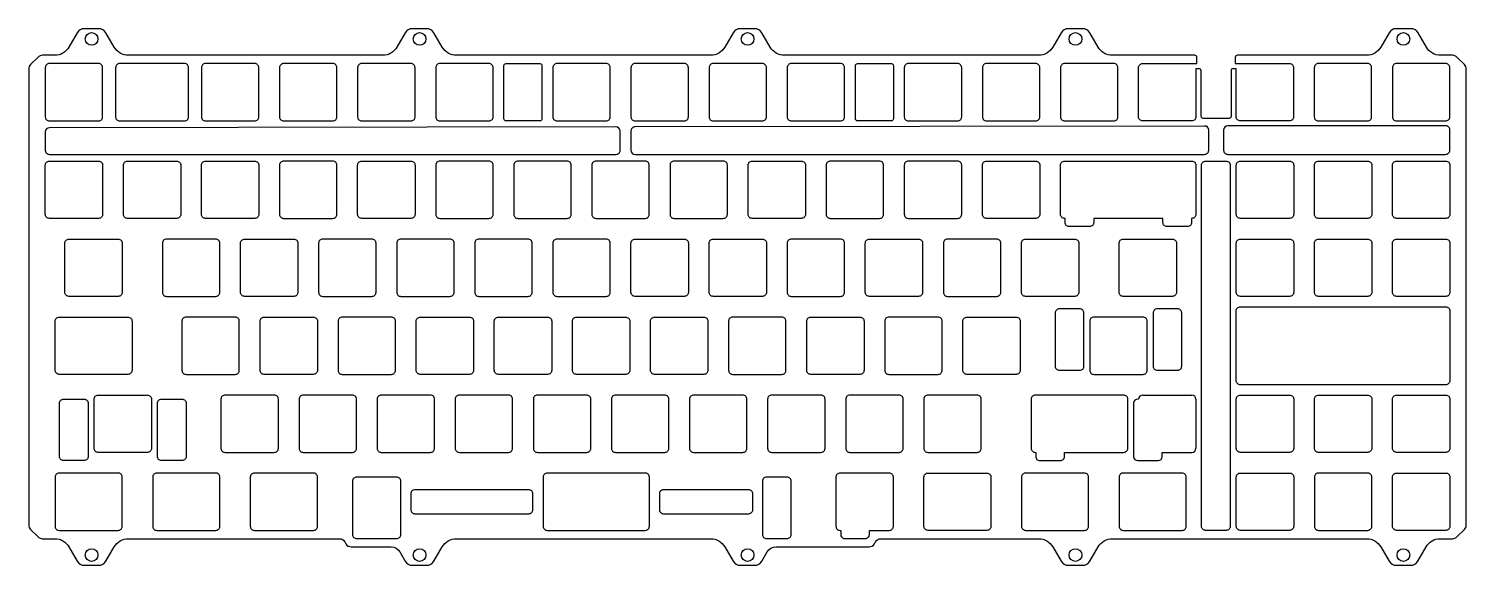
# Model space of a CAD drawing. Header units: millimetres. Extents: x -1005 to -655, y 274 to 405.
import ezdxf

# ---------------------------------------------------------------- set-up
doc = ezdxf.new("R2010")
doc.units = ezdxf.units.MM
doc.layers.get('0').update_dxf_attribs({"linetype": 'CONTINUOUS'})

msp = doc.modelspace()

# ---------------------------------------------------------------- linework, layer by layer
for p, q in [((-735.76, 313.26), (-735.76, 300.26)), ((-734.55, 314.26), (-734.76, 314.26)), ((-733.55, 315.25), (-721.55, 315.25)), ((-720.55, 314.25), (-720.55, 302.25)), ((-734.76, 299.26), (-729.76, 299.26)), ((-728.76, 301.25), (-721.55, 301.25)), ((-728.76, 300.26), (-728.76, 301.25))]:
    msp.add_line(p, q)
for points in [[(-838.93, 280.17, -0.267951), (-835.47, 278.17), (-833.45, 274.67, 0.267949), (-831.72, 273.67), (-828.17, 273.67, 0.267949), (-826.44, 274.67), (-825.14, 276.92, -0.267949), (-822.98, 278.17), (-800.29, 278.17, 0.267949), (-798.99, 278.92), (-798.7, 279.42, -0.26795), (-797.41, 280.17), (-758.93, 280.17, -0.267949), (-755.47, 278.17), (-753.44, 274.67, 0.267949), (-751.71, 273.67), (-748.18, 273.67, 0.267949), (-746.44, 274.67), (-744.42, 278.17, -0.267949), (-740.96, 280.17), (-678.93, 280.17, -0.267949), (-675.47, 278.17), (-673.44, 274.67, 0.267949), (-671.71, 273.67), (-668.18, 273.67, 0.267949), (-666.44, 274.67), (-664.42, 278.17, -0.267949), (-660.96, 280.17), (-657.94, 280.17, 0.198912), (-656.88, 280.61), (-655.05, 282.44, 0.183808), (-654.62, 283.41), (-654.62, 394.91, 0.198912), (-655.06, 395.97), (-656.88, 397.8, 0.198912), (-657.94, 398.24), (-660.89, 398.24, -0.267949), (-664.35, 400.24), (-666.37, 403.74, 0.267949), (-668.11, 404.74), (-671.72, 404.74, 0.267949), (-673.45, 403.74), (-675.47, 400.24, -0.267949), (-678.93, 398.24), (-710.45, 398.24, 0.414214), (-710.95, 397.74), (-710.95, 396.22), (-697.74, 396.22, -0.414214), (-696.74, 395.22), (-696.74, 383.22, -0.414214), (-697.74, 382.22), (-709.74, 382.22, -0.414214), (-710.74, 383.22), (-710.74, 394.96), (-711.49, 394.96, 0.414641), (-711.99, 394.46), (-711.98, 383.34, -0.414214), (-712.48, 382.84), (-718.77, 382.83, -0.414214), (-719.27, 383.33), (-719.29, 394.46, 0.413786), (-719.79, 394.96), (-720.55, 394.96), (-720.55, 383.22, -0.414214), (-721.55, 382.22), (-733.55, 382.22, -0.414214), (-734.55, 383.22), (-734.55, 395.22, -0.414214), (-733.55, 396.22), (-721.55, 396.22), (-720.34, 396.22), (-720.34, 397.74, 0.414214), (-720.84, 398.24), (-740.96, 398.24, -0.267949), (-744.43, 400.24), (-746.45, 403.74, 0.267949), (-748.18, 404.74), (-751.72, 404.74, 0.267949), (-753.45, 403.74), (-755.47, 400.24, -0.267949), (-758.93, 398.24), (-820.96, 398.24, -0.267949), (-824.43, 400.24), (-826.45, 403.74, 0.267949), (-828.18, 404.74), (-831.72, 404.74, 0.267949), (-833.45, 403.74), (-835.47, 400.24, -0.267949), (-838.93, 398.24), (-900.96, 398.24, -0.267949), (-904.43, 400.24), (-906.45, 403.74, 0.267949), (-908.18, 404.74), (-911.72, 404.74, 0.267949), (-913.45, 403.74), (-915.47, 400.24, -0.267949), (-918.93, 398.24), (-980.96, 398.24, -0.267949), (-984.43, 400.24), (-986.45, 403.74, 0.267949), (-988.18, 404.74), (-991.72, 404.74, 0.267949), (-993.45, 403.74), (-995.47, 400.24, -0.267949), (-998.93, 398.24), (-1001.95, 398.24, 0.198912), (-1003.01, 397.8), (-1004.84, 395.97, 0.198912), (-1005.28, 394.91), (-1005.28, 283.5, 0.198912), (-1004.84, 282.44), (-1003.01, 280.61, 0.198912), (-1001.95, 280.17), (-998.93, 280.17, -0.267949), (-995.47, 278.17), (-993.45, 274.67, 0.267949), (-991.72, 273.67), (-988.18, 273.67, 0.267949), (-986.45, 274.67), (-984.43, 278.17, -0.267949), (-980.96, 280.17), (-929.49, 280.17, -0.267949), (-928.19, 279.42), (-927.9, 278.92, 0.267949), (-926.6, 278.17), (-916.91, 278.17, -0.267949), (-914.74, 276.92), (-913.44, 274.67, 0.267949), (-911.71, 273.67), (-908.18, 273.67, 0.267949), (-906.45, 274.67), (-904.43, 278.17, -0.267949), (-900.96, 280.17)], [(-1000.25, 382.22), (-988.25, 382.22, 0.414214), (-987.25, 383.22), (-987.25, 395.22, 0.414214), (-988.25, 396.22), (-1000.25, 396.22, 0.414214), (-1001.25, 395.22), (-1001.25, 383.22, 0.414214)], [(-983.09, 396.22, 0.414214), (-984.09, 395.22), (-984.09, 383.22, 0.414214), (-983.09, 382.22), (-967.3, 382.22, 0.414214), (-966.3, 383.22), (-966.3, 395.22, 0.414214), (-967.3, 396.22)], [(-949.15, 383.22), (-949.15, 395.22, 0.414214), (-950.15, 396.22), (-962.15, 396.22, 0.414214), (-963.15, 395.22), (-963.15, 383.22, 0.414214), (-962.15, 382.22), (-950.15, 382.22, 0.414214)], [(-931.1, 396.22), (-943.1, 396.22, 0.414214), (-944.1, 395.22), (-944.1, 383.22, 0.414214), (-943.1, 382.22), (-931.1, 382.22, 0.414214), (-930.1, 383.22), (-930.1, 395.22, 0.414214)], [(-912.05, 396.22), (-924.05, 396.22, 0.414214), (-925.05, 395.22), (-925.05, 383.22, 0.414214), (-924.05, 382.22), (-912.05, 382.22, 0.414214), (-911.05, 383.22), (-911.05, 395.22, 0.414214)], [(-892, 383.22), (-892, 395.22, 0.414214), (-893, 396.22), (-905, 396.22, 0.414214), (-906, 395.22), (-906, 383.22, 0.414214), (-905, 382.22), (-893, 382.22, 0.414214)], [(-880.58, 382.22), (-888.85, 382.22, -0.414214), (-889.35, 382.72), (-889.35, 395.72, -0.414214), (-888.85, 396.22), (-880.58, 396.22, -0.414214), (-880.08, 395.72), (-880.08, 382.72, -0.414214)], [(-876.42, 396.22, 0.414214), (-877.42, 395.22), (-877.42, 383.22, 0.414214), (-876.42, 382.22), (-864.42, 382.22, 0.414214), (-863.42, 383.22), (-863.42, 395.22, 0.414214), (-864.42, 396.22)], [(-858.37, 383.22, 0.414214), (-857.37, 382.22), (-845.37, 382.22, 0.414214), (-844.37, 383.22), (-844.37, 395.22, 0.414214), (-845.37, 396.22), (-857.37, 396.22, 0.414214), (-858.37, 395.22)], [(-838.32, 382.22), (-826.32, 382.22, 0.414214), (-825.32, 383.22), (-825.32, 395.22, 0.414214), (-826.32, 396.22), (-838.32, 396.22, 0.414214), (-839.32, 395.22), (-839.32, 383.22, 0.414214)], [(-807.27, 396.22), (-819.27, 396.22, 0.414214), (-820.27, 395.22), (-820.27, 383.22, 0.414214), (-819.27, 382.22), (-807.27, 382.22, 0.414214), (-806.27, 383.22), (-806.27, 395.22, 0.414214)], [(-803.62, 382.72), (-803.62, 395.72, -0.414214), (-803.12, 396.22), (-794.85, 396.22, -0.414214), (-794.35, 395.72), (-794.35, 382.72, -0.414214), (-794.85, 382.22), (-803.12, 382.22, -0.414214)], [(-791.7, 395.22), (-791.7, 383.22, 0.414214), (-790.7, 382.22), (-778.7, 382.22, 0.414214), (-777.7, 383.22), (-777.7, 395.22, 0.414214), (-778.7, 396.22), (-790.7, 396.22, 0.414214)], [(-772.65, 395.22), (-772.65, 383.22, 0.414214), (-771.65, 382.22), (-759.65, 382.22, 0.414214), (-758.65, 383.22), (-758.65, 395.22, 0.414214), (-759.65, 396.22), (-771.65, 396.22, 0.414214)], [(-740.6, 396.22), (-752.6, 396.22, 0.414214), (-753.6, 395.22), (-753.6, 383.22, 0.414214), (-752.6, 382.22), (-740.6, 382.22, 0.414214), (-739.6, 383.22), (-739.6, 395.22, 0.414214)], [(-690.68, 382.22), (-678.69, 382.22, 0.414214), (-677.69, 383.22), (-677.69, 395.22, 0.414214), (-678.69, 396.22), (-690.68, 396.22, 0.414214), (-691.69, 395.22), (-691.69, 383.22, 0.414214)], [(-672.64, 383.22, 0.414214), (-671.63, 382.22), (-659.63, 382.22, 0.414214), (-658.64, 383.22), (-658.64, 395.22, 0.414214), (-659.63, 396.22), (-671.63, 396.22, 0.414214), (-672.64, 395.22)], [(-1001.25, 379.56), (-1001.25, 375.05, 0.414214), (-1000.25, 374.05), (-862, 374.05, 0.414641), (-861, 375.06), (-861.01, 379.76, 0.414212), (-862.01, 380.76), (-1000.25, 380.56, 0.413788)], [(-718.44, 374.05, 0.414641), (-717.44, 375.06), (-717.45, 379.97, 0.414212), (-718.45, 380.97), (-857.39, 380.76, 0.414215), (-858.38, 379.76), (-858.38, 375.05, 0.413786), (-857.38, 374.05)], [(-659.64, 374.05, 0.414214), (-658.64, 375.05), (-658.64, 380.05, 0.414641), (-659.64, 381.05), (-712.81, 380.98, 0.413786), (-713.81, 379.98), (-713.81, 375.05, 0.414214), (-712.81, 374.05)], [(-1001.25, 359.4), (-1001.25, 371.4, -0.414214), (-1000.25, 372.4), (-988.25, 372.4, -0.414214), (-987.25, 371.4), (-987.25, 359.4, -0.414214), (-988.25, 358.4), (-1000.25, 358.4, -0.414214)], [(-969.2, 358.4), (-981.2, 358.4, -0.414214), (-982.2, 359.4), (-982.2, 371.4, -0.414214), (-981.2, 372.4), (-969.2, 372.4, -0.414214), (-968.2, 371.4), (-968.2, 359.4, -0.414214)], [(-949.15, 371.4), (-949.15, 359.4, -0.414214), (-950.15, 358.4), (-962.15, 358.4, -0.414214), (-963.15, 359.4), (-963.15, 371.4, -0.414214), (-962.15, 372.4), (-950.15, 372.4, -0.414214)], [(-930.1, 359.4), (-930.1, 371.4, 0.414214), (-931.1, 372.4), (-943.1, 372.4, 0.414214), (-944.1, 371.4), (-944.1, 359.4, 0.414214), (-943.1, 358.4), (-931.1, 358.4, 0.414214)], [(-912.05, 358.4), (-924.05, 358.4, -0.414214), (-925.05, 359.4), (-925.05, 371.4, -0.414214), (-924.05, 372.4), (-912.05, 372.4, -0.414214), (-911.05, 371.4), (-911.05, 359.4, -0.414214)], [(-905, 372.4, 0.414214), (-906, 371.4), (-906, 359.4, 0.414214), (-905, 358.4), (-893, 358.4, 0.414214), (-892, 359.4), (-892, 371.4, 0.414214), (-893, 372.4)], [(-885.95, 358.4), (-873.95, 358.4, 0.414214), (-872.95, 359.4), (-872.95, 371.4, 0.414214), (-873.95, 372.4), (-885.95, 372.4, 0.414214), (-886.95, 371.4), (-886.95, 359.4, 0.414214)], [(-867.9, 359.4, 0.414214), (-866.9, 358.4), (-854.9, 358.4, 0.414214), (-853.9, 359.4), (-853.9, 371.4, 0.414214), (-854.9, 372.4), (-866.9, 372.4, 0.414214), (-867.9, 371.4)], [(-834.85, 359.4), (-834.85, 371.4, 0.414214), (-835.85, 372.4), (-847.85, 372.4, 0.414214), (-848.85, 371.4), (-848.85, 359.4, 0.414214), (-847.85, 358.4), (-835.85, 358.4, 0.414214)], [(-829.8, 371.4, -0.414214), (-828.8, 372.4), (-816.8, 372.4, -0.414214), (-815.8, 371.4), (-815.8, 359.4, -0.414214), (-816.8, 358.4), (-828.8, 358.4, -0.414214), (-829.8, 359.4)], [(-809.75, 358.4), (-797.75, 358.4, 0.414214), (-796.75, 359.4), (-796.75, 371.4, 0.414214), (-797.75, 372.4), (-809.75, 372.4, 0.414214), (-810.75, 371.4), (-810.75, 359.4, 0.414214)], [(-777.7, 371.4, 0.414214), (-778.7, 372.4), (-790.7, 372.4, 0.414214), (-791.7, 371.4), (-791.7, 359.4, 0.414214), (-790.7, 358.4), (-778.7, 358.4, 0.414214), (-777.7, 359.4)], [(-758.65, 359.4, -0.414214), (-759.65, 358.4), (-771.65, 358.4, -0.414214), (-772.65, 359.4), (-772.65, 371.4, -0.414214), (-771.65, 372.4), (-759.65, 372.4, -0.414214), (-758.65, 371.4)], [(-728.61, 358.4), (-745.49, 358.4), (-745.49, 357.41, -0.414214), (-746.49, 356.41), (-751.49, 356.41, -0.414214), (-752.49, 357.41), (-752.49, 358.4), (-752.6, 358.4, -0.414214), (-753.6, 359.4), (-753.6, 371.4, -0.414214), (-752.6, 372.4), (-721.55, 372.4, -0.414214), (-720.55, 371.4), (-720.55, 359.4, -0.414214), (-721.55, 358.4), (-721.61, 358.4), (-721.61, 357.41, -0.414214), (-722.61, 356.41), (-727.61, 356.41, -0.414214), (-728.61, 357.41)], [(-713.19, 282.2), (-718.19, 282.2, -0.414214), (-719.19, 283.2), (-719.19, 371.4, -0.414214), (-718.19, 372.4), (-713.19, 372.4, -0.414214), (-712.19, 371.4), (-712.19, 283.2, -0.414214)], [(-697.71, 372.41, -0.414214), (-696.71, 371.41), (-696.71, 359.41, -0.414214), (-697.71, 358.41), (-709.71, 358.41, -0.414214), (-710.71, 359.41), (-710.71, 371.41, -0.414214), (-709.71, 372.41)], [(-678.66, 372.41, -0.414214), (-677.66, 371.41), (-677.66, 359.41, -0.414214), (-678.66, 358.41), (-690.66, 358.41, -0.414214), (-691.66, 359.41), (-691.66, 371.41, -0.414214), (-690.66, 372.41)], [(-658.61, 371.41), (-658.61, 359.41, -0.414214), (-659.61, 358.41), (-671.61, 358.41, -0.414214), (-672.61, 359.41), (-672.61, 371.41, -0.414214), (-671.61, 372.41), (-659.61, 372.41, -0.414214)], [(-995.46, 353.36), (-983.46, 353.36, -0.414214), (-982.46, 352.36), (-982.46, 340.36, -0.414214), (-983.46, 339.36), (-995.46, 339.36, -0.414214), (-996.46, 340.36), (-996.46, 352.36, -0.414214)], [(-959.67, 339.35, 0.414214), (-958.67, 340.35), (-958.67, 352.36, 0.414214), (-959.67, 353.36), (-971.67, 353.36, 0.414214), (-972.67, 352.36), (-972.67, 340.35, 0.414214), (-971.67, 339.35)], [(-939.62, 340.35, -0.414214), (-940.62, 339.35), (-952.62, 339.35, -0.414214), (-953.62, 340.35), (-953.62, 352.36, -0.414214), (-952.62, 353.36), (-940.62, 353.36, -0.414214), (-939.62, 352.36)], [(-933.57, 339.35), (-921.57, 339.35, 0.414214), (-920.57, 340.35), (-920.57, 352.36, 0.414214), (-921.57, 353.36), (-933.57, 353.36, 0.414214), (-934.57, 352.36), (-934.57, 340.35, 0.414214)], [(-915.52, 352.36), (-915.52, 340.35, 0.414214), (-914.52, 339.35), (-902.52, 339.35, 0.414214), (-901.52, 340.35), (-901.52, 352.36, 0.414214), (-902.52, 353.36), (-914.52, 353.36, 0.414214)], [(-883.47, 353.36), (-895.47, 353.36, 0.414214), (-896.47, 352.36), (-896.47, 340.35, 0.414214), (-895.47, 339.35), (-883.47, 339.35, 0.414214), (-882.47, 340.35), (-882.47, 352.36, 0.414214)], [(-876.42, 353.36, 0.414214), (-877.42, 352.36), (-877.42, 340.35, 0.414214), (-876.42, 339.35), (-864.42, 339.35, 0.414214), (-863.42, 340.35), (-863.42, 352.36, 0.414214), (-864.42, 353.36)], [(-845.37, 353.36, -0.414214), (-844.37, 352.36), (-844.37, 340.35, -0.414214), (-845.37, 339.35), (-857.37, 339.35, -0.414214), (-858.37, 340.35), (-858.37, 352.36, -0.414214), (-857.37, 353.36)], [(-839.32, 352.36, -0.414214), (-838.32, 353.36), (-826.32, 353.36, -0.414214), (-825.32, 352.36), (-825.32, 340.35, -0.414214), (-826.32, 339.35), (-838.32, 339.35, -0.414214), (-839.32, 340.35)], [(-807.27, 339.35, 0.414214), (-806.27, 340.35), (-806.27, 352.36, 0.414214), (-807.27, 353.36), (-819.27, 353.36, 0.414214), (-820.27, 352.36), (-820.27, 340.35, 0.414214), (-819.27, 339.35)], [(-800.22, 339.35, -0.414214), (-801.22, 340.35), (-801.22, 352.36, -0.414214), (-800.22, 353.36), (-788.22, 353.36, -0.414214), (-787.22, 352.36), (-787.22, 340.35, -0.414214), (-788.22, 339.35)], [(-768.17, 352.36, 0.414214), (-769.17, 353.36), (-781.17, 353.36, 0.414214), (-782.17, 352.36), (-782.17, 340.35, 0.414214), (-781.17, 339.35), (-769.17, 339.35, 0.414214), (-768.17, 340.35)], [(-750.12, 353.36, -0.414214), (-749.12, 352.36), (-749.12, 340.35, -0.414214), (-750.12, 339.35), (-762.12, 339.35, -0.414214), (-763.12, 340.35), (-763.12, 352.36, -0.414214), (-762.12, 353.36)], [(-725.31, 352.36), (-725.31, 340.35, -0.414214), (-726.31, 339.35), (-738.31, 339.35, -0.414214), (-739.31, 340.35), (-739.31, 352.36, -0.414214), (-738.31, 353.36), (-726.31, 353.36, -0.414214)], [(-710.71, 340.36), (-710.71, 352.36, -0.414214), (-709.71, 353.36), (-697.71, 353.36, -0.414214), (-696.71, 352.36), (-696.71, 340.36, -0.414214), (-697.71, 339.36), (-709.71, 339.36, -0.414214)], [(-691.66, 340.36), (-691.66, 352.36, -0.414214), (-690.66, 353.36), (-678.66, 353.36, -0.414214), (-677.66, 352.36), (-677.66, 340.36, -0.414214), (-678.66, 339.36), (-690.66, 339.36, -0.414214)], [(-658.61, 340.36, -0.414214), (-659.61, 339.36), (-671.61, 339.36, -0.414214), (-672.61, 340.36), (-672.61, 352.36, -0.414214), (-671.61, 353.36), (-659.61, 353.36, -0.414214), (-658.61, 352.36)], [(-659.64, 336.83, -0.414214), (-658.64, 335.83), (-658.64, 318.76, -0.414214), (-659.64, 317.76), (-709.74, 317.76, -0.414214), (-710.74, 318.76), (-710.74, 335.83, -0.414214), (-709.74, 336.83)], [(-997.84, 320.31, -0.414214), (-998.84, 321.31), (-998.84, 333.31, -0.414214), (-997.84, 334.31), (-981.08, 334.31, -0.414214), (-980.08, 333.31), (-980.08, 321.31, -0.414214), (-981.08, 320.31)], [(-967.91, 321.3, 0.414214), (-966.91, 320.3), (-954.91, 320.3, 0.414214), (-953.91, 321.3), (-953.91, 333.31, 0.414214), (-954.91, 334.3), (-966.91, 334.3, 0.414214), (-967.91, 333.31)], [(-935.86, 320.3), (-947.86, 320.3, -0.414214), (-948.86, 321.3), (-948.86, 333.31, -0.414214), (-947.86, 334.3), (-935.86, 334.3, -0.414214), (-934.86, 333.31), (-934.86, 321.3, -0.414214)], [(-916.81, 320.3, 0.414214), (-915.81, 321.3), (-915.81, 333.31, 0.414214), (-916.81, 334.3), (-928.81, 334.3, 0.414214), (-929.81, 333.31), (-929.81, 321.3, 0.414214), (-928.81, 320.3)], [(-909.76, 334.3), (-897.76, 334.3, -0.414214), (-896.76, 333.31), (-896.76, 321.3, -0.414214), (-897.76, 320.3), (-909.76, 320.3, -0.414214), (-910.76, 321.3), (-910.76, 333.31, -0.414214)], [(-878.71, 334.3, -0.414214), (-877.71, 333.31), (-877.71, 321.3, -0.414214), (-878.71, 320.3), (-890.71, 320.3, -0.414214), (-891.71, 321.3), (-891.71, 333.31, -0.414214), (-890.71, 334.3)], [(-871.66, 334.3), (-859.66, 334.3, -0.414214), (-858.66, 333.31), (-858.66, 321.3, -0.414214), (-859.66, 320.3), (-871.66, 320.3, -0.414214), (-872.66, 321.3), (-872.66, 333.31, -0.414214)], [(-852.61, 320.3, -0.414214), (-853.61, 321.3), (-853.61, 333.31, -0.414214), (-852.61, 334.3), (-840.61, 334.3, -0.414214), (-839.61, 333.31), (-839.61, 321.3, -0.414214), (-840.61, 320.3)], [(-821.56, 320.3, 0.414214), (-820.56, 321.3), (-820.56, 333.31, 0.414214), (-821.56, 334.3), (-833.56, 334.3, 0.414214), (-834.56, 333.31), (-834.56, 321.3, 0.414214), (-833.56, 320.3)], [(-814.51, 334.3), (-802.51, 334.3, -0.414214), (-801.51, 333.31), (-801.51, 321.3, -0.414214), (-802.51, 320.3), (-814.51, 320.3, -0.414214), (-815.51, 321.3), (-815.51, 333.31, -0.414214)], [(-795.46, 334.3, 0.414214), (-796.46, 333.31), (-796.46, 321.3, 0.414214), (-795.46, 320.3), (-783.46, 320.3, 0.414214), (-782.46, 321.3), (-782.46, 333.31, 0.414214), (-783.46, 334.3)], [(-776.41, 334.3), (-764.41, 334.3, -0.414214), (-763.41, 333.31), (-763.41, 321.3, -0.414214), (-764.41, 320.3), (-776.41, 320.3, -0.414214), (-777.41, 321.3), (-777.41, 333.31, -0.414214)], [(-748.89, 336.3), (-753.89, 336.3, 0.414214), (-754.89, 335.3), (-754.89, 322.3, 0.414214), (-753.89, 321.3), (-748.89, 321.3, 0.414214), (-747.89, 322.3), (-747.89, 335.3, 0.414214)], [(-746.45, 333.31), (-746.45, 321.3, 0.414214), (-745.45, 320.3), (-733.45, 320.3, 0.414214), (-732.45, 321.3), (-732.45, 333.31, 0.414214), (-733.45, 334.3), (-745.45, 334.3, 0.414214)], [(-724.02, 322.3), (-724.02, 335.3, 0.414214), (-725.02, 336.3), (-730.02, 336.3, 0.414214), (-731.02, 335.3), (-731.02, 322.3, 0.414214), (-730.02, 321.3), (-725.02, 321.3, 0.414214)], [(-996.78, 314.25), (-991.78, 314.25, -0.414214), (-990.78, 313.26), (-990.78, 300.25, -0.414214), (-991.78, 299.26), (-996.78, 299.26, -0.414214), (-997.78, 300.25), (-997.78, 313.26, -0.414214)], [(-988.34, 301.25, -0.414214), (-989.34, 302.25), (-989.34, 314.25, -0.414214), (-988.34, 315.25), (-976.34, 315.25, -0.414214), (-975.34, 314.25), (-975.34, 302.25, -0.414214), (-976.34, 301.25)], [(-972.88, 314.26), (-967.88, 314.26, -0.414214), (-966.88, 313.26), (-966.88, 300.26, -0.414214), (-967.88, 299.26), (-972.88, 299.26, -0.414214), (-973.88, 300.26), (-973.88, 313.26, -0.414214)], [(-958.39, 314.25), (-958.39, 302.25, 0.414214), (-957.39, 301.25), (-945.39, 301.25, 0.414214), (-944.39, 302.25), (-944.39, 314.25, 0.414214), (-945.39, 315.25), (-957.39, 315.25, 0.414214)], [(-938.34, 301.25), (-926.34, 301.25, 0.414214), (-925.34, 302.25), (-925.34, 314.25, 0.414214), (-926.34, 315.25), (-938.34, 315.25, 0.414214), (-939.34, 314.25), (-939.34, 302.25, 0.414214)], [(-919.29, 301.25), (-907.28, 301.25, 0.414214), (-906.29, 302.25), (-906.29, 314.25, 0.414214), (-907.28, 315.25), (-919.29, 315.25, 0.414214), (-920.29, 314.25), (-920.29, 302.25, 0.414214)], [(-900.24, 301.25), (-888.23, 301.25, 0.414214), (-887.24, 302.25), (-887.24, 314.25, 0.414214), (-888.23, 315.25), (-900.24, 315.25, 0.414214), (-901.24, 314.25), (-901.24, 302.25, 0.414214)], [(-869.18, 315.25), (-881.19, 315.25, 0.414214), (-882.19, 314.25), (-882.19, 302.25, 0.414214), (-881.19, 301.25), (-869.18, 301.25, 0.414214), (-868.18, 302.25), (-868.18, 314.25, 0.414214)], [(-850.14, 315.25), (-862.14, 315.25, 0.414214), (-863.13, 314.25), (-863.13, 302.25, 0.414214), (-862.14, 301.25), (-850.14, 301.25, 0.414214), (-849.13, 302.25), (-849.13, 314.25, 0.414214)], [(-843.09, 301.25), (-831.08, 301.25, 0.414214), (-830.09, 302.25), (-830.09, 314.25, 0.414214), (-831.08, 315.25), (-843.09, 315.25, 0.414214), (-844.09, 314.25), (-844.09, 302.25, 0.414214)], [(-811.03, 302.25), (-811.03, 314.25, 0.414214), (-812.03, 315.25), (-824.04, 315.25, 0.414214), (-825.04, 314.25), (-825.04, 302.25, 0.414214), (-824.04, 301.25), (-812.03, 301.25, 0.414214)], [(-792.98, 315.25), (-804.99, 315.25, 0.414214), (-805.99, 314.25), (-805.99, 302.25, 0.414214), (-804.99, 301.25), (-792.98, 301.25, 0.414214), (-791.98, 302.25), (-791.98, 314.25, 0.414214)], [(-772.93, 314.25, 0.414214), (-773.93, 315.25), (-785.94, 315.25, 0.414214), (-786.93, 314.25), (-786.93, 302.25, 0.414214), (-785.94, 301.25), (-773.93, 301.25, 0.414214), (-772.93, 302.25)], [(-737.19, 314.26, 0.414214), (-738.19, 315.26), (-759.74, 315.25, 0.414214), (-760.74, 314.25), (-760.74, 302.25, 0.414214), (-759.74, 301.25), (-759.63, 301.25), (-759.63, 300.26, 0.414214), (-758.63, 299.26), (-753.63, 299.26, 0.414214), (-752.63, 300.26), (-752.63, 301.25), (-738.19, 301.26, 0.414214), (-737.19, 302.26)], [(-696.71, 302.26, -0.414214), (-697.71, 301.26), (-709.71, 301.26, -0.414214), (-710.71, 302.26), (-710.71, 314.26, -0.414214), (-709.71, 315.26), (-697.71, 315.26, -0.414214), (-696.71, 314.26)], [(-677.66, 302.26, -0.414214), (-678.66, 301.26), (-690.66, 301.26, -0.414214), (-691.66, 302.26), (-691.66, 314.26, -0.414214), (-690.66, 315.26), (-678.66, 315.26, -0.414214), (-677.66, 314.26)], [(-672.61, 314.26, -0.414214), (-671.61, 315.26), (-659.61, 315.26, -0.414214), (-658.61, 314.26), (-658.61, 302.26, -0.414214), (-659.61, 301.26), (-671.61, 301.26, -0.414214), (-672.61, 302.26)], [(-982.46, 283.21), (-982.46, 295.21, 0.414214), (-983.46, 296.21), (-997.87, 296.2, 0.414214), (-998.87, 295.21), (-998.87, 283.21, 0.414214), (-997.87, 282.2), (-983.46, 282.21, 0.414214)], [(-975.05, 283.21, 0.414214), (-974.05, 282.2), (-959.65, 282.21, 0.414214), (-958.65, 283.21), (-958.65, 295.21, 0.414214), (-959.65, 296.21), (-974.05, 296.2, 0.414214), (-975.05, 295.21)], [(-950.24, 282.2), (-935.84, 282.21, 0.414214), (-934.84, 283.21), (-934.84, 295.21, 0.414214), (-935.84, 296.21), (-950.24, 296.2, 0.414214), (-951.24, 295.21), (-951.24, 283.21, 0.414214)], [(-925.3, 280.2), (-915.53, 280.21, 0.414214), (-914.52, 281.21), (-914.52, 294.21, 0.414214), (-915.53, 295.21), (-925.3, 295.21, 0.414214), (-926.3, 294.21), (-926.3, 281.2, 0.414214)], [(-854.88, 282.21, 0.414214), (-853.88, 283.21), (-853.88, 295.21, 0.414214), (-854.88, 296.21), (-878.8, 296.2, 0.414214), (-879.8, 295.21), (-879.8, 283.21, 0.414214), (-878.8, 282.21)], [(-820.3, 280.2, 0.414214), (-819.3, 281.2), (-819.3, 294.21, 0.414214), (-820.3, 295.21), (-825.3, 295.21, 0.414214), (-826.3, 294.21), (-826.3, 281.2, 0.414214), (-825.3, 280.2)], [(-807.22, 282.2), (-807.22, 281.21, 0.414214), (-806.22, 280.21), (-801.22, 280.21, 0.414214), (-800.22, 281.21), (-800.22, 282.2), (-795.37, 282.2, 0.414214), (-794.37, 283.21), (-794.37, 295.21, 0.414214), (-795.37, 296.2), (-807.37, 296.2, 0.414214), (-808.37, 295.21), (-808.37, 283.21, 0.414214), (-807.37, 282.2)], [(-786.91, 295.21, -0.414214), (-785.91, 296.21), (-771.55, 296.2, -0.414214), (-770.55, 295.21), (-770.55, 283.21, -0.414214), (-771.55, 282.2), (-785.91, 282.21, -0.414214), (-786.91, 283.21)], [(-763.1, 283.21, 0.414214), (-762.1, 282.21), (-747.74, 282.2, 0.414214), (-746.74, 283.21), (-746.74, 295.21, 0.414214), (-747.74, 296.2), (-762.1, 296.21, 0.414214), (-763.1, 295.21)], [(-738.29, 296.21, 0.414214), (-739.29, 295.21), (-739.29, 283.21, 0.414214), (-738.29, 282.21), (-723.93, 282.2, 0.414214), (-722.93, 283.21), (-722.93, 295.21, 0.414214), (-723.93, 296.2)], [(-696.71, 283.21, -0.414214), (-697.71, 282.21), (-709.71, 282.21, -0.414214), (-710.71, 283.21), (-710.71, 295.21, -0.414214), (-709.71, 296.21), (-697.71, 296.21, -0.414214), (-696.71, 295.21)], [(-678.66, 282.21, 0.414214), (-677.66, 283.21), (-677.66, 295.21, 0.414214), (-678.66, 296.21), (-690.66, 296.21, 0.414214), (-691.66, 295.21), (-691.66, 283.21, 0.414214), (-690.66, 282.21)], [(-671.61, 282.21, -0.414214), (-672.61, 283.21), (-672.61, 295.21, -0.414214), (-671.61, 296.21), (-659.61, 296.21, -0.414214), (-658.61, 295.21), (-658.61, 283.21, -0.414214), (-659.61, 282.21)], [(-911.02, 286.2, -0.414214), (-912.02, 287.2), (-912.02, 291.2, -0.414214), (-911.02, 292.2), (-883.38, 292.2, -0.414214), (-882.38, 291.2), (-882.38, 287.2, -0.414214), (-883.38, 286.2)], [(-829.73, 286.2), (-850.37, 286.2, -0.414214), (-851.37, 287.2), (-851.37, 291.2, -0.414214), (-850.37, 292.2), (-829.73, 292.2, -0.414214), (-828.73, 291.2), (-828.73, 287.2, -0.414214)]]:
    msp.add_lwpolyline(points, format="xyb", close=True)
for centre in [(-989.94, 402.24), (-909.94, 402.24), (-829.94, 402.24), (-749.94, 402.24), (-669.94, 402.24), (-989.94, 276.18), (-909.94, 276.18), (-829.94, 276.18), (-749.94, 276.18), (-669.94, 276.18)]:
    msp.add_circle(centre, 1.55)
for centre, start, end in [((-734.76, 313.26), 90, 180), ((-733.55, 314.25), 90, 180), ((-721.55, 314.25), 0, 90), ((-721.55, 302.25), -90, 0), ((-734.76, 300.26), 180, 270), ((-729.76, 300.26), -90, 0)]:
    msp.add_arc(centre, 1, start, end)

doc.saveas('drawing.dxf')
